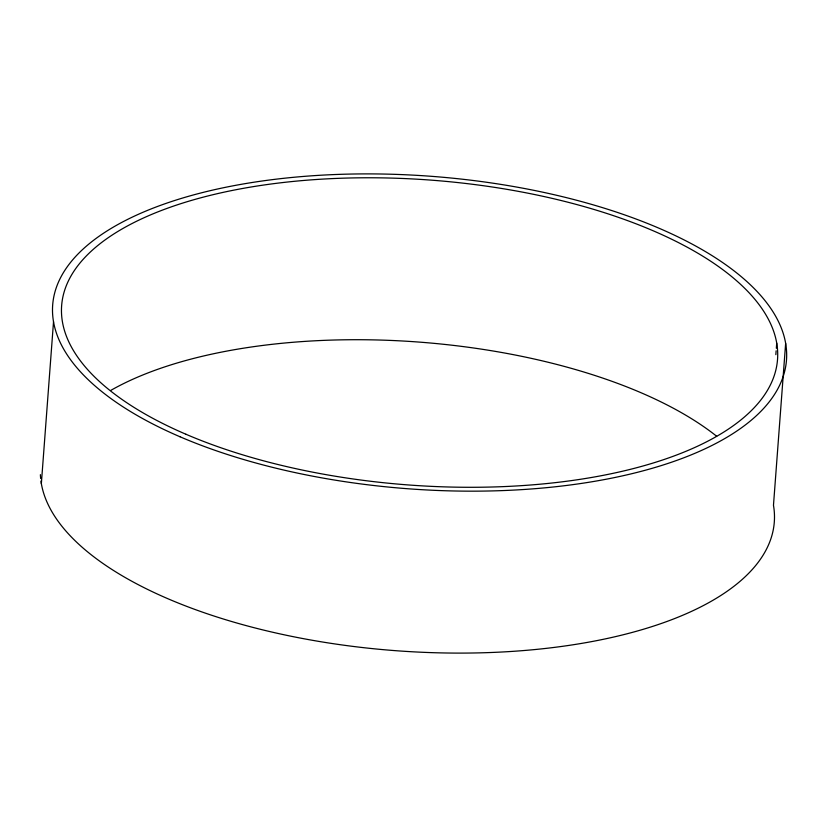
<?xml version="1.0" encoding="UTF-8"?>
<svg xmlns="http://www.w3.org/2000/svg" width="827" height="827" viewBox="0 0 827 827"><rect width="100%" height="100%" fill="white"/><g stroke="black" fill="none" stroke-linecap="round" stroke-linejoin="round"><path stroke-width="1.24" d="M41.35 483.64L53.528 321.703M775.85 354.669L776.139 350.813M776.336 348.239L776.718 343.102M785.65 343.36L773.472 505.297A367.922 156.654 4.3 0 1 431.756 652.637A367.922 156.654 4.3 0 1 40.957 481.076M40.657 478.502A367.922 156.654 4.3 0 1 40.389 474.646M110.642 390.478A358.949 152.83 4.3 0 1 716.668 436.242M180.048 436.78A367.922 156.654 4.3 0 0 780.243 383.955A367.922 156.654 4.3 0 0 298.464 176.854A367.922 156.654 4.3 0 0 180.048 436.78M185.899 434.237A358.949 152.83 4.3 0 0 771.446 382.694A358.949 152.83 4.3 0 0 301.421 180.658A358.949 152.83 4.3 0 0 185.899 434.237"/></g></svg>
